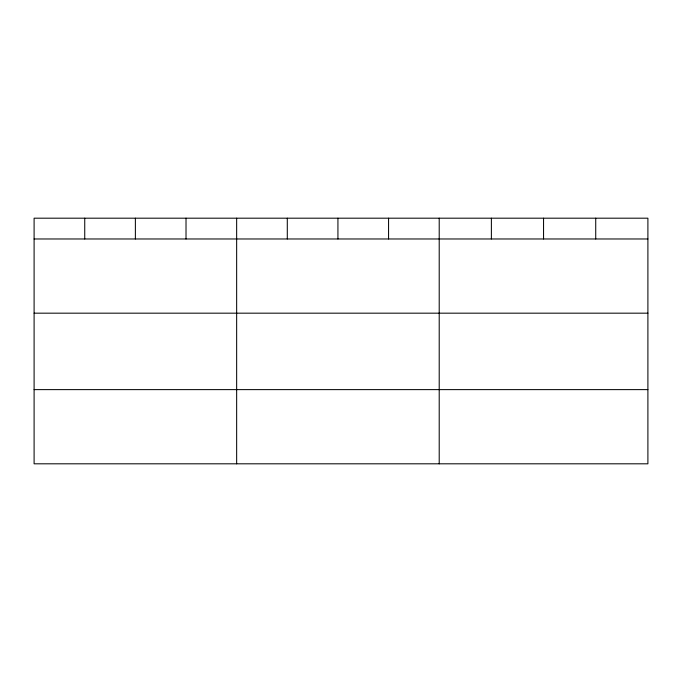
<?xml version="1.0" encoding="UTF-8"?>
<svg xmlns="http://www.w3.org/2000/svg" width="682" height="682" viewBox="0 0 682 682"><rect width="100%" height="100%" fill="white"/><g stroke="black" fill="none" stroke-linecap="round" stroke-linejoin="round"><path stroke-width="1.02" d="M647.9 313.174L647.9 218.189L34.1 218.189L34.1 463.811L647.9 463.811L647.9 313.174L34.1 313.174M34.1 238.973L647.9 238.973M34.1 389.618L647.9 389.618M595.727 218.189L595.727 238.973M543.554 218.189L543.554 238.973M491.381 218.189L491.381 238.973M439.208 218.189L439.208 463.811M388.57 218.189L388.57 238.973M337.931 218.189L337.931 238.973M287.293 218.189L287.293 238.973M236.654 218.189L236.654 463.811M186.016 218.189L186.016 238.973M135.377 218.189L135.377 238.973M84.739 218.189L84.739 238.973"/></g></svg>
